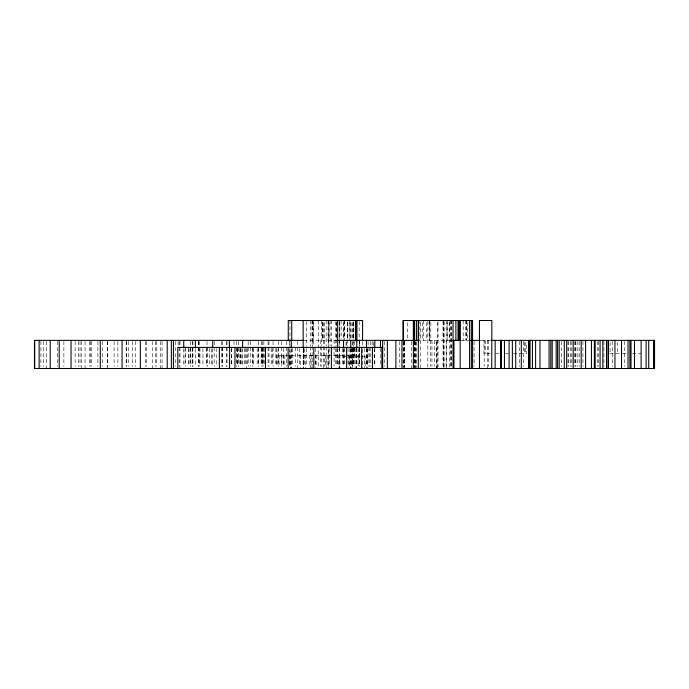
<?xml version="1.0" encoding="UTF-8"?>
<svg xmlns="http://www.w3.org/2000/svg" width="689" height="689" viewBox="0 0 689 689"><rect width="100%" height="100%" fill="white"/><g stroke="black" fill="none" stroke-linecap="round" stroke-linejoin="round"><path stroke-width="0.52" stroke-dasharray="3.44 2.58" d="M303.754 340.366L338.454 340.366M416.854 340.366L452.621 340.366M461.113 340.366L470.139 340.366M480.939 340.366L491.748 340.366M490.258 353.595L483.954 353.595L483.962 340.366M495.701 353.595L499.766 353.595M505.45 353.595L508.62 353.595M513.529 353.595L526.508 353.595L526.508 342.399M609.756 353.595L622.064 353.595M622.494 353.595L627.214 353.595M632.39 353.595L640.856 353.595M343.535 356.489L367.538 356.489M624.587 341.408L624.587 366.402M617.275 342.399L617.275 353.595M612.487 341.408L612.487 366.402M610.075 342.399L610.075 353.595M603.926 341.408L603.926 366.402M598.396 341.408L598.474 366.402M597.208 341.408L597.208 366.402M582.928 341.408L582.928 366.402M579.191 341.408L579.191 366.402M577.83 341.408L577.83 366.402M575.883 341.408L575.883 366.402M575.573 341.408L575.573 366.402M574.583 341.408L574.583 366.402M571.801 341.408L571.801 366.402M570.759 341.408L570.759 366.402M568.804 341.408L568.804 366.402M567.969 341.408L568.037 366.402M561.389 341.408L561.389 366.402M525.526 342.399L525.526 353.595M524.579 342.399L524.579 353.595M523.278 341.408L523.278 366.402M519.342 341.408L519.342 366.402M488.596 340.366L488.596 366.402M487.269 340.366L487.269 368.486M485.556 340.366L485.556 353.595M484.203 340.366L484.203 366.402M474.084 341.408L474.084 366.402M467.693 322.607L467.693 340.366M466.539 320.514L466.539 340.366M466.341 320.514L466.341 340.366M465.376 320.514L465.376 340.366M463.18 320.514L463.18 340.366M451.769 320.514L451.769 368.486M451.114 320.514L451.114 366.402M450.399 320.514L450.511 368.486M449.486 321.582L449.486 367.418M449.211 322.607L449.211 340.366M447.394 320.514L447.394 340.366M447.049 322.607L447.049 340.366M446.524 340.366L446.524 368.486M446.188 320.514L446.162 368.486M444.095 321.582L444.095 367.418M443.819 321.582L443.819 367.418M443.535 321.582L443.535 367.418M443.001 320.514L443.061 367.418M438.023 321.582L438.023 368.486M437.515 322.607L437.515 368.486M434.673 340.366L434.673 366.402M431.96 340.366L431.96 366.402M430.814 322.607L430.814 340.366M430.289 340.366L430.289 366.402M429.6 320.514L429.6 340.366M429.402 322.607L429.402 340.366M429.144 320.514L429.144 340.366M427.817 321.582L427.817 367.418M426.534 322.607L426.534 340.366M423.373 320.514L423.373 340.366M422.245 322.607L422.245 340.366M420.755 322.607L420.755 368.486M419.868 320.514L419.868 340.366M416.587 341.839L416.587 367.418M415.82 341.408L415.82 368.486M415.545 341.839L415.545 367.418M414.64 341.839L414.64 367.418M414.39 341.408L414.39 366.402M414.304 341.408L414.304 368.486M411.522 341.408L411.522 368.486M407.673 322.607L407.673 339.324M404.753 341.408L404.753 366.402M404.615 341.408L404.615 367.418M404.34 341.408L404.34 367.418M404.064 341.839L404.064 367.418M403.358 341.839L403.358 367.418M403.082 341.408L403.082 367.418M399.413 341.408L399.413 366.402M384.651 341.408L384.651 366.402M380.483 348.445L380.483 366.376M374.816 348.445L374.816 366.376M374.273 348.445L374.273 366.376M373.619 342.373L373.619 346.386M372.163 341.408L372.163 346.61M370.803 341.408L370.803 366.402M369.545 347.394L369.545 366.376M368.09 341.408L368.09 366.402M367.538 348.97L367.538 368.486M367.297 348.445L367.297 366.376M366.488 348.694L366.488 366.402M366.41 348.401L366.41 368.486M365.118 356.489L365.118 368.486M364.765 348.401L364.765 368.486M362.595 341.839L362.595 348.229M362.595 349.297L362.595 368.486M359.615 348.445L359.615 366.376M359.451 342.373L359.451 346.386M359.451 347.394L359.451 355.248L277.038 355.248L277.038 366.445M359.313 340.366L359.313 346.386M359.313 347.394L359.313 366.376M359.167 321.591L359.167 346.317M359.167 348.445L359.167 366.376M358.581 348.376L358.581 355.248M358.185 356.489L358.185 368.486M356.945 348.445L356.945 366.376M356.756 348.445L356.756 368.486M356.359 348.376L356.359 368.486M355.119 348.401L355.119 368.486M354.267 341.425L354.267 355.248M354.137 348.445L354.137 366.376M353.793 348.445L353.793 366.376M353.612 322.607L353.612 339.324M353.354 321.591L353.354 346.317M353.354 348.445L353.354 366.376M353.328 322.607L353.328 339.324M353.035 342.373L353.035 346.386M353.035 348.445L353.035 366.376M352.665 341.425L352.665 368.486M352.286 322.607L352.286 339.324M352.243 356.489L352.243 368.486M352.113 348.875L352.113 355.248M351.924 322.607L351.924 339.324M351.958 348.445L351.958 366.376M351.683 348.445L351.683 366.376M351.519 355.248L351.519 368.486M350.796 348.445L350.77 368.486L350.718 347.394M350.313 322.607L350.313 339.324M349.926 322.607L349.926 339.324M349.805 320.514L349.805 339.866M349.891 348.445L349.823 366.445M349.263 356.489L349.263 366.488M348.841 355.248L348.841 368.486M348.057 348.376L348.057 366.445M347.833 322.607L347.833 339.324M347.575 321.591L347.575 346.317M347.42 322.607L347.385 339.324M346.507 341.408L346.507 346.61M346.024 342.373L346.024 346.386M344.354 320.514L344.431 339.324M344.285 320.514L344.164 339.324M344.242 348.445L344.242 366.376M343.88 321.591L343.88 339.866M343.88 348.445L343.88 366.376M343.794 322.607L343.794 339.324M343.535 348.97L343.535 366.488M342.502 348.445L342.536 366.376M341.158 320.514L341.158 339.324M339.858 355.248L339.953 368.486M339.798 322.607L339.798 339.324M339.66 320.514L339.66 339.324M339.66 341.408L339.66 368.486M339.367 321.582L339.367 348.229M339.401 348.445L339.367 367.418M338.833 355.248L338.833 368.486M337.894 348.445L337.894 366.376M337.688 348.445L337.688 366.376M336.62 322.607L336.62 339.324M336.232 321.591L336.232 346.317M336.232 348.445L336.232 366.376M335.784 321.591L335.784 346.317M335.784 348.445L335.784 366.376M334.079 340.366L334.079 366.402M331.357 320.514L331.349 346.61M330.083 320.514L330.083 345.775M329.178 322.607L329.178 340.366M329.187 348.445L329.187 366.376M328.429 320.514L328.429 368.486M328.308 322.624L328.308 347.885M328.308 348.935L328.3 368.486M328.102 320.514L328.102 340.366M327.111 355.248L327.111 368.486M326.181 320.514L326.181 345.775M326.181 346.834L326.181 368.486M325.553 355.248L325.553 366.445M324.536 322.607L324.536 366.402M323.761 322.607L323.761 340.366M323.296 340.366L323.296 368.486M322.814 322.607L322.814 340.366M322.461 322.607L322.461 340.366M322.254 322.607L322.254 340.366M321.263 320.514L321.263 345.775M321.263 346.834L321.263 366.445M320.316 340.366L320.316 366.402M318.266 320.514L318.266 368.486M316.828 355.248L316.828 366.445M315.579 355.248L315.579 368.486M315.226 348.445L315.226 366.376M313.417 322.624L313.417 345.775M313.185 320.514L313.185 340.366M312.737 320.514L312.737 340.366M312.668 320.514L312.668 346.102M312.134 340.366L312.134 368.486M311.988 320.514L311.988 340.366M311.876 355.248L311.876 368.486M310.412 320.514L310.412 345.775M310.412 346.834L310.412 368.486M309.826 355.248L309.826 366.445M306.674 321.591L306.674 346.317M306.674 348.445L306.674 366.376M305.296 355.248L305.296 368.486M304.305 348.694L304.305 366.402M303.754 348.694L303.754 366.402M303.582 348.445L303.685 368.486M303.461 349.297L303.461 367.418M303.358 348.445L303.358 366.376M303.16 349.297L303.16 367.418M300.378 355.248L300.378 368.486M299.457 348.445L299.457 366.376M297.794 341.408L297.794 368.486M295.503 347.394L295.503 366.376M292.704 348.445L292.704 366.376M291.301 348.694L291.301 368.486M291.034 348.935L291.034 368.486M290.362 355.248L290.362 368.486M289.966 320.514L289.966 366.445M289.802 348.445L289.802 366.376M289.569 355.248L289.569 366.445M289.354 341.408L289.354 346.61M286.478 341.408L286.478 366.402M284.833 355.248L284.833 368.486M283.394 348.445L283.394 366.376M283.153 355.248L283.153 366.445M281.792 355.248L281.792 366.445M281.439 341.408L281.439 366.402M279.088 355.248L279.088 366.445M278.589 341.408L278.632 366.445M278.046 348.445L278.046 366.376M276.168 348.445L276.168 366.376M275.944 348.445L275.944 366.376M273.042 341.408L273.042 366.402M272.164 348.445L272.164 366.376M271.173 348.445L271.173 366.376M268.951 341.408L268.951 366.402M268.073 341.408L268.073 366.402M264.154 348.445L264.154 366.376M263.87 341.408L263.87 366.402M262.983 348.445L262.983 366.376M262.75 341.408L262.75 366.402M262.199 348.445L262.199 366.376M261.458 341.408L261.458 366.402M261.148 348.445L261.148 366.376M258.616 341.408L258.616 366.402M258.521 348.445L258.521 366.376M257.178 348.445L257.178 366.376M253.259 348.445L253.259 366.376M252.88 348.445L252.88 366.376M252.518 347.394L252.518 366.376M250.555 341.408L250.555 366.402M248.178 341.408L248.178 366.402M247.652 348.445L247.652 366.376M246.714 348.445L246.714 368.486M245.628 348.445L245.628 366.376M244.251 348.445L244.251 366.376M242.606 348.694L242.606 366.402M241.848 348.694L241.848 366.402M240.762 348.445L240.762 366.376M240.263 348.445L240.263 366.376M239.85 348.445L239.85 366.376M238.549 341.408L238.549 366.402M237.826 348.445L237.826 366.376M237.395 348.445L237.395 366.376M237.042 348.445L237.042 366.376M236.413 341.408L236.413 366.402M234.019 341.408L234.019 346.61M231.719 348.445L231.719 366.376M231.547 348.445L231.547 366.376M227.043 341.408L227.043 366.402M226.552 341.408L226.552 366.402M222.581 347.394L222.581 366.376M222.435 341.408L222.435 366.402M221.427 341.408L221.427 366.402M216.208 348.445L216.208 366.376M214.167 341.408L214.167 366.402M212.72 348.694L212.72 366.402M211.592 348.694L211.592 366.402M209.714 348.445L209.714 366.376M207.139 347.394L207.139 366.376M207.019 341.408L207.019 366.402M206.209 348.445L206.209 366.376M202.945 348.445L202.945 366.376M199.939 348.445L199.939 366.376M199.534 341.408L199.534 366.402M198.57 341.408L198.57 366.402M198.458 341.408L198.458 366.402M195.366 348.694L195.366 366.402M192.92 341.408L192.92 366.402M192.584 348.445L192.584 366.376M192.265 341.408L192.265 366.402M190.844 348.445L190.844 366.376M190.379 341.408L190.379 366.402M188.95 348.445L188.95 366.376M188.795 348.445L188.795 366.376M185.625 347.394L185.625 366.376M185.014 348.694L185.014 366.402M183.748 348.694L183.748 366.402M179.984 341.408L179.984 368.486M179.149 341.408L179.149 366.402M178.081 341.408L178.081 346.61M175.583 341.408L175.583 366.402M162.07 341.408L162.07 368.486M160.416 341.408L160.416 368.486M156.696 341.408L156.696 366.402M155.74 341.408L155.74 366.402M152.433 341.408L152.433 368.486M146.593 341.408L146.593 366.402M145.741 341.408L145.741 366.402M135.544 341.408L135.544 366.402M132.417 341.408L132.417 366.402M128.524 341.408L128.524 366.402M126.302 341.408L126.302 366.402M126.173 341.408L126.173 366.402M117.862 341.408L117.862 366.402M114.081 341.408L114.081 366.402M107.639 341.408L107.639 366.402M107.312 341.408L107.312 368.486M102.463 341.408L102.463 366.402M97.916 341.408L97.916 366.402M91.491 341.408L91.491 366.402M90.431 341.408L90.431 366.402M89.475 341.408L89.475 366.402M85.057 341.408L85.057 368.486M81.75 341.408L81.75 368.486M80.036 341.408L80.036 366.402M78.692 341.408L78.692 366.402M75.118 341.408L75.118 366.402M63.879 341.408L63.879 366.402M57.687 341.408L57.687 366.402M46.602 341.408L46.602 368.486M43.235 341.408L43.235 366.402M40.901 341.408L40.901 366.402M436.49 368.486L436.49 340.366L436.456 368.486"/><path stroke-width="1.03" d="M303.746 340.366L34.45 340.366L34.45 368.486L654.55 368.486L654.55 340.366L491.128 340.366M337.085 340.366L418.533 340.366M452.897 340.366L460.166 340.366M470.466 340.366L480.233 340.366M382.679 347.394L177.822 347.394L177.822 368.486M653.516 340.366L653.516 368.486M648.711 340.366L648.711 368.486M646.11 340.366L646.11 368.486M641.114 340.366L641.114 368.486M634.474 340.366L634.474 368.486M631.021 340.366L631.021 368.486M629.901 340.366L629.901 368.486M628.032 340.366L628.032 368.486M621.521 340.366L621.521 368.486M614.958 340.366L614.958 368.486M608.396 340.366L608.396 368.486M608.103 340.366L608.103 368.486M606.518 340.366L606.518 368.486M602.823 340.366L602.823 368.486M600.085 340.366L600.085 368.486M595.167 340.366L595.167 368.486M594.349 340.366L594.349 368.486M591.429 340.366L591.429 368.486M585.598 340.366L585.598 368.486M581.189 340.366L581.189 368.486M573.179 340.366L573.179 368.486M566.694 340.366L566.694 368.486M564.291 340.366L564.291 368.486M559.192 340.366L559.192 368.486M557.59 340.366L557.59 368.486M556.178 340.366L556.178 368.486M552.199 340.366L552.199 368.486M550.795 340.366L550.795 368.486M549.064 340.366L549.064 368.486M539.961 340.366L539.961 368.486M535.611 340.366L535.611 368.486M532.425 340.366L532.425 368.486M530.048 340.366L530.048 368.486M529.152 340.366L529.152 368.486M528.584 340.366L528.584 368.486M521.306 340.366L521.306 368.486M515.725 340.366L515.725 368.486M512.358 340.366L512.358 368.486M509.102 340.366L509.102 368.486M504.443 340.366L504.443 368.486M501.394 340.366L501.394 368.486M501.213 340.366L501.213 368.486M500.627 340.366L500.627 368.486M495.15 340.366L495.15 368.486M491.748 368.486L491.86 320.514L479.458 320.514L479.458 368.486M472.62 368.486L472.542 320.514L403.082 320.514L403.082 340.771M471.362 320.514L471.362 368.486M469.605 320.514L469.605 368.486M460.166 320.514L460.166 368.486M459.675 320.514L459.675 340.366M458.986 320.514L458.986 340.366M458.039 320.514L458.039 340.366M455.885 320.514L455.885 340.366M453.956 340.366L453.956 368.486M453.043 320.514L453.043 368.486M418.404 340.771L418.404 320.514L418.309 368.486M416.587 320.514L416.587 340.771M414.64 320.514L414.64 340.771M414.39 320.514L414.39 340.366M413.374 340.366L413.374 368.486M413.34 320.514L413.34 340.366M403.358 320.514L403.358 340.771M401.945 340.366L401.945 368.486M395.891 340.366L395.891 368.486M387.364 340.366L387.364 368.486M382.679 340.366L382.679 368.486M381.887 347.394L381.887 368.486M380.483 340.366L380.483 347.394M374.816 340.366L374.816 347.394M372.439 347.394L372.439 368.486M366.488 340.366L366.488 347.652M362.595 340.771L362.595 320.514L288.269 320.514L288.269 340.366M361.656 347.394L361.656 368.486M356.945 320.514L356.945 340.943M356.79 340.366L356.79 347.652M355.705 320.514L355.705 340.366M355.61 320.514L355.558 340.366M350.77 340.366L350.77 347.893M346.645 347.394L346.645 368.486M343.535 340.366L343.535 347.893M337.688 320.514L337.688 347.394M331.366 347.394L331.366 368.486M313.814 347.394L313.814 368.486M303.16 320.514L303.16 347.161M291.757 320.514L291.757 340.366M291.301 340.366L291.301 347.652M288.14 347.394L288.14 368.486M265.498 347.394L265.498 368.486M242.606 340.366L242.606 347.652M234.949 347.394L234.949 368.486M229.601 347.394L229.601 368.486M229.394 340.366L229.394 347.652M219.369 347.394L219.369 368.486M212.72 340.366L212.72 347.652M195.366 340.366L195.366 347.652M183.748 340.366L183.748 347.652M173.413 340.366L173.413 368.486M171.346 340.366L171.346 368.486M167.212 340.366L167.212 368.486M140.332 340.366L140.332 368.486M122.074 340.366L122.074 368.486M100.293 340.366L100.293 368.486M71.036 340.366L71.036 368.486M59.202 340.366L59.202 368.486M50.219 340.366L50.219 368.486M39.135 340.366L39.135 368.486M34.726 340.366L34.726 368.486"/></g></svg>
